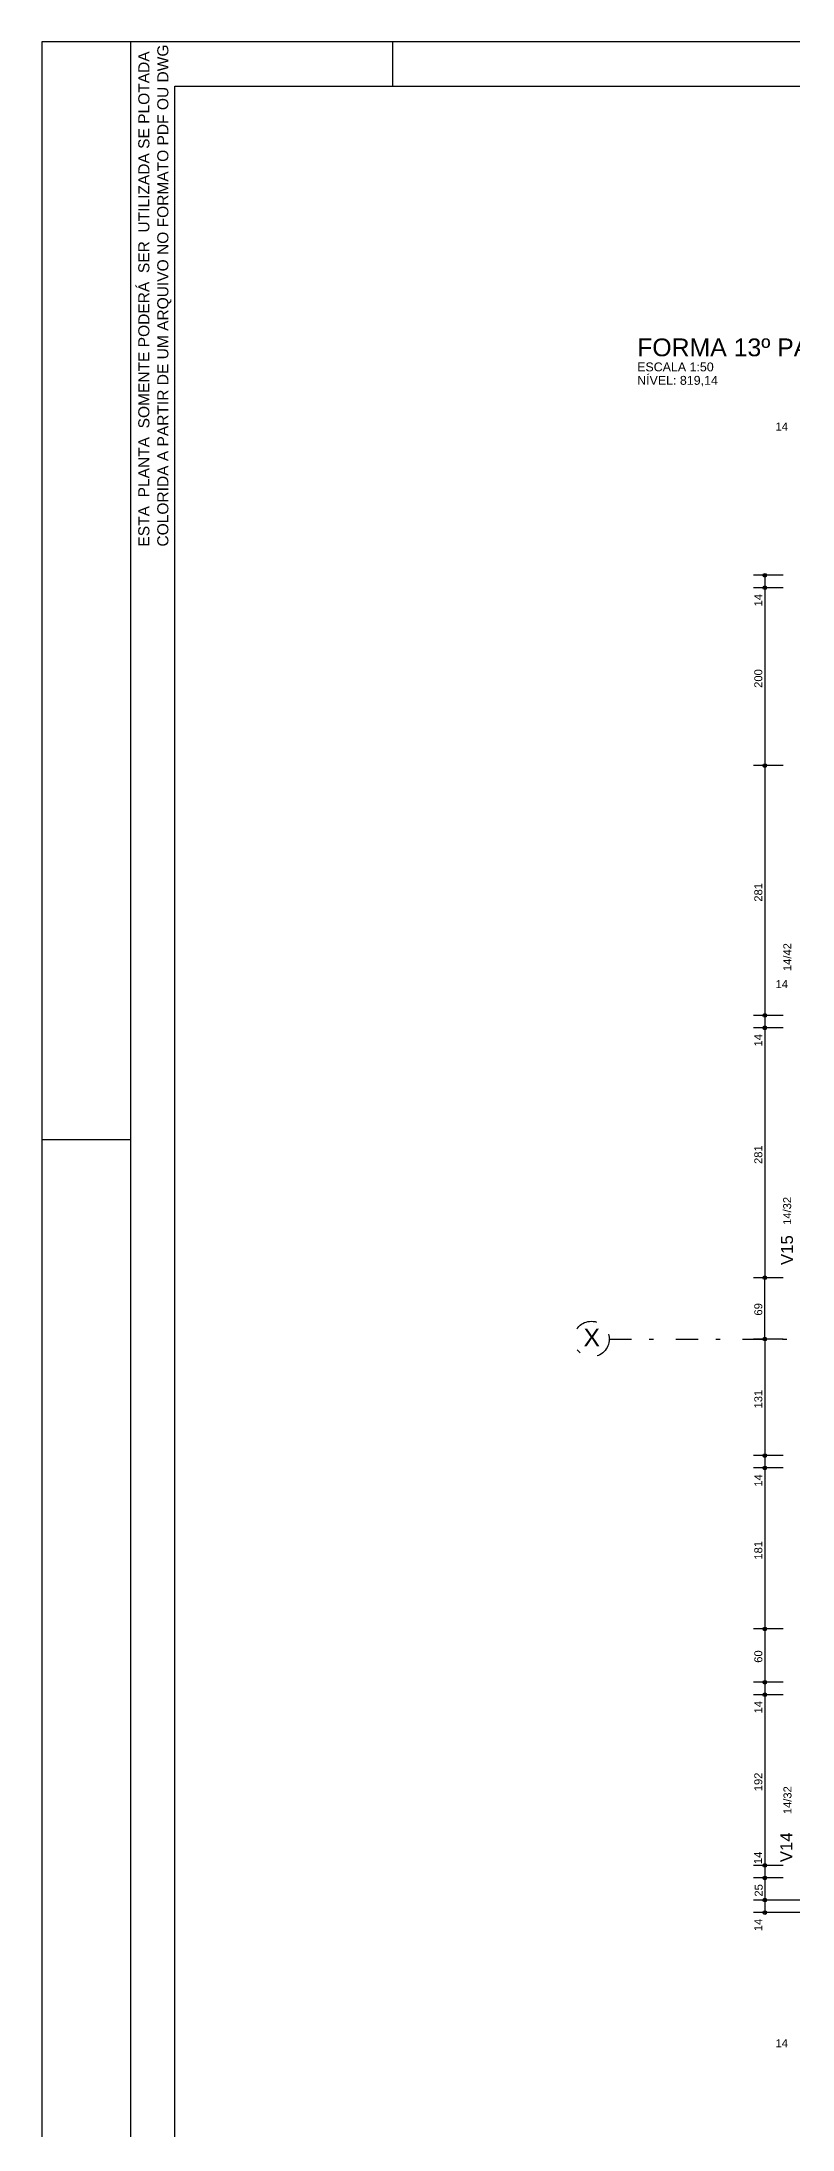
# Model space of a CAD drawing. Extents: x 0 to 119, y 0 to 84.
# Drawn here: x 0 to 16.9, y 37.14 to 84.1 of the extents above; entities that cross this region are included whole.
import ezdxf

# ---------------------------------------------------------------- set-up
doc = ezdxf.new("R2010")
doc.units = 0
doc.header["$MEASUREMENT"] = 0
doc.linetypes.add('ESTILO_TQS_0003', pattern=[1.5, 0.5, -0.4, 0.1, -0.5])
for name, color, linetype in [('20', 1, 'CONTINUOUS'), ('3', 7, 'CONTINUOUS'), ('32', 250, 'CONTINUOUS'), ('37', 7, 'CONTINUOUS'), ('40', 7, 'CONTINUOUS'), ('7', 232, 'CONTINUOUS')]:
    doc.layers.add(name, color=color, linetype=linetype)
doc.styles.add('TQS_ARIAL', font='arial.ttf')

msp = doc.modelspace()

# ---------------------------------------------------------------- linework, layer by layer
at = {"layer": '20', "color": 1, "linetype": 'ESTILO_TQS_0003'}
msp.add_line((12.776548, 54.91933), (48.882496, 54.91933), dxfattribs=at)
msp.add_circle((12.376948, 54.91933), 0.4, dxfattribs=at)
at = {"layer": '32', "color": 250, "linetype": 'Continuous'}
for p, q in [((16.69102, 72.09933), (16.027275, 72.09933)), ((16.277275, 72.09933), (16.277275, 71.81933)), ((16.69102, 71.81933), (16.027275, 71.81933)), ((16.69102, 71.81933), (16.027275, 71.81933)), ((16.277275, 71.81933), (16.277275, 67.81933)), ((16.69102, 67.81933), (16.027275, 67.81933)), ((16.69102, 67.81933), (16.027275, 67.81933)), ((16.277275, 67.81933), (16.277275, 62.199053)), ((16.69102, 62.199053), (16.027275, 62.199053)), ((16.69102, 62.199053), (16.027275, 62.199053)), ((16.277275, 62.199053), (16.277275, 61.91921)), ((16.69102, 61.91921), (16.027275, 61.91921)), ((16.69102, 61.91921), (16.027275, 61.91921)), ((16.277275, 61.91921), (16.277275, 56.299091)), ((16.69102, 56.299091), (16.027275, 56.299091)), ((16.69102, 56.299091), (16.027275, 56.299091)), ((16.277275, 54.91933), (16.277275, 56.299091)), ((16.69102, 54.91933), (16.027275, 54.91933)), ((16.69102, 54.91933), (16.027275, 54.91933)), ((16.277275, 54.91933), (16.277275, 52.29933)), ((16.69102, 52.29933), (16.027275, 52.29933)), ((16.69102, 52.29933), (16.027275, 52.29933)), ((16.277275, 52.29933), (16.277275, 52.01933)), ((16.69102, 52.01933), (16.027275, 52.01933)), ((16.69102, 52.01933), (16.027275, 52.01933)), ((16.277275, 52.01933), (16.277275, 48.39933)), ((16.691019, 48.39933), (16.027275, 48.39933)), ((16.691019, 48.39933), (16.027275, 48.39933)), ((16.277275, 48.39933), (16.277275, 47.19933)), ((16.69102, 47.19933), (16.027275, 47.19933)), ((16.69102, 47.19933), (16.027275, 47.19933)), ((16.277275, 47.19933), (16.277275, 46.91933)), ((16.69102, 46.91933), (16.027275, 46.91933)), ((16.69102, 46.91933), (16.027275, 46.91933)), ((16.277275, 46.91933), (16.277275, 43.07933)), ((16.69102, 43.07933), (16.027275, 43.07933)), ((16.69102, 43.07933), (16.027275, 43.07933)), ((16.69102, 42.79921), (16.027275, 42.79921)), ((16.69102, 42.79921), (16.027275, 42.79921)), ((16.277275, 43.07933), (16.277275, 42.79921)), ((16.277275, 42.79921), (16.277275, 42.29933)), ((18.79102, 42.29933), (16.027275, 42.29933)), ((18.79102, 42.29933), (16.027275, 42.29933)), ((16.277275, 42.29933), (16.277275, 42.01933)), ((18.79102, 42.01933), (16.027275, 42.01933))]:
    msp.add_line(p, q, dxfattribs=at)
for centre, radius in [((16.277275, 72.09933), 0.041625), ((16.277275, 71.81933), 0.041625), ((16.277275, 71.81933), 0.041625), ((16.277275, 72.09933), 0.02075), ((16.277275, 71.81933), 0.02075), ((16.277275, 71.81933), 0.02075), ((16.277275, 67.81933), 0.041625), ((16.277275, 67.81933), 0.041625), ((16.277275, 67.81933), 0.02075), ((16.277275, 67.81933), 0.02075), ((16.277275, 62.199053), 0.041625), ((16.277275, 62.199053), 0.041625), ((16.277275, 62.199053), 0.02075), ((16.277275, 62.199053), 0.02075), ((16.277275, 61.91921), 0.041625), ((16.277275, 61.91921), 0.041625), ((16.277275, 61.91921), 0.02075), ((16.277275, 61.91921), 0.02075), ((16.277275, 56.299091), 0.041625), ((16.277275, 56.299091), 0.041625), ((16.277275, 56.299091), 0.02075), ((16.277275, 56.299091), 0.02075), ((16.277275, 54.91933), 0.041625), ((16.277275, 54.91933), 0.041625), ((16.277275, 54.91933), 0.02075), ((16.277275, 54.91933), 0.02075), ((16.277275, 52.29933), 0.041625), ((16.277275, 52.29933), 0.041625), ((16.277275, 52.29933), 0.02075), ((16.277275, 52.29933), 0.02075), ((16.277275, 52.01933), 0.041625), ((16.277275, 52.01933), 0.041625), ((16.277275, 52.01933), 0.02075), ((16.277275, 52.01933), 0.02075), ((16.277275, 48.39933), 0.041625), ((16.277275, 48.39933), 0.041625), ((16.277275, 48.39933), 0.02075), ((16.277275, 48.39933), 0.02075), ((16.277275, 47.19933), 0.041625), ((16.277275, 47.19933), 0.041625), ((16.277275, 46.91933), 0.041625), ((16.277275, 46.91933), 0.041625), ((16.277275, 47.19933), 0.02075), ((16.277275, 47.19933), 0.02075), ((16.277275, 46.91933), 0.02075), ((16.277275, 46.91933), 0.02075), ((16.277275, 43.07933), 0.041625), ((16.277275, 43.07933), 0.041625), ((16.277275, 42.79921), 0.041625), ((16.277275, 42.79921), 0.041625), ((16.277275, 43.07933), 0.02075), ((16.277275, 43.07933), 0.02075), ((16.277275, 42.79921), 0.02075), ((16.277275, 42.79921), 0.02075), ((16.277275, 42.29933), 0.041625), ((16.277275, 42.29933), 0.041625), ((16.277275, 42.29933), 0.02075), ((16.277275, 42.29933), 0.02075), ((16.277275, 42.01933), 0.041625), ((16.277275, 42.01933), 0.02075)]:
    msp.add_circle(centre, radius, dxfattribs=at)
at = {"layer": '40', "linetype": 'Continuous'}
for p, q in [((118.9, 84.099998), (0, 84.100001)), ((0, 84.100001), (0, 0)), ((2, 84.100001), (2, 0)), ((2, 84.099999), (2, 83.099999)), ((7.9, 84.099999), (7.9, 83.099999)), ((2, 59.400001), (0, 59.400001))]:
    msp.add_line(p, q, dxfattribs=at)
at = {"layer": '7', "color": 232, "linetype": 'Continuous'}
for p, q in [((3, 0.999999), (3, 83.100001)), ((3, 83.100001), (117.9, 83.099998))]:
    msp.add_line(p, q, dxfattribs=at)

# ---------------------------------------------------------------- texts
at = {"layer": '20', "color": 1, "linetype": 'ESTILO_TQS_0003', "style": 'TQS_ARIAL'}
msp.add_text('  X', height=0.4, dxfattribs=at).set_placement((11.886833, 54.75434))
at = {"layer": '3', "color": 7, "linetype": 'Continuous', "style": 'TQS_ARIAL'}
for s, height, p in [('FORMA 13º PAVIMENTO', 0.4, (13.405858, 77.025774)), ('ESCALA 1:50', 0.2, (13.405858, 76.685774)), ('NÍVEL: 819,14', 0.2, (13.405858, 76.383528))]:
    msp.add_text(s, height=height, dxfattribs=at).set_placement(p)
at = {"layer": '32', "color": 250, "linetype": 'Continuous', "style": 'TQS_ARIAL'}
for p in [(16.52102, 75.354187), (16.52102, 62.813092), (16.52102, 38.990311)]:
    msp.add_text('14', height=0.18, dxfattribs=at).set_placement(p)
for s, p in [('14', (16.223275, 71.39933)), ('200', (16.223275, 69.56733)), ('281', (16.223275, 64.757192)), ('14', (16.223275, 61.49921)), ('281', (16.223275, 58.857151)), ('69', (16.223275, 55.44721)), ('131', (16.223275, 53.35733)), ('14', (16.223275, 51.59933)), ('181', (16.223275, 49.95733)), ('60', (16.223275, 47.63733)), ('14', (16.223275, 46.49933)), ('192', (16.223275, 44.74733)), ('14', (16.216637, 43.110387)), ('25', (16.231479, 42.377715)), ('14', (16.223275, 41.59933))]:
    msp.add_text(s, height=0.18, rotation=90, dxfattribs=at).set_placement(p)
at = {"layer": '37', "color": 7, "linetype": 'Continuous', "style": 'TQS_ARIAL'}
for s, height, p in [('14/42', 0.18, (16.877407, 63.195782)), ('14/32', 0.18, (16.873211, 57.487174)), ('V15', 0.27, (16.913711, 56.584299)), ('14/32', 0.18, (16.880351, 44.231753)), ('V14', 0.27, (16.897598, 43.151382))]:
    msp.add_text(s, height=height, rotation=90, dxfattribs=at).set_placement(p)
at = {"layer": '40', "linetype": 'Continuous', "style": 'TQS_ARIAL'}
for s, p in [('ESTA  PLANTA  SOMENTE PODERÁ  SER  UTILIZADA SE PLOTADA ', (2.424295, 72.74511)), ('COLORIDA A PARTIR DE UM ARQUIVO NO FORMATO PDF OU DWG', (2.851792, 72.74511))]:
    msp.add_text(s, height=0.25, rotation=90, dxfattribs=at).set_placement(p)

doc.saveas('drawing.dxf')
